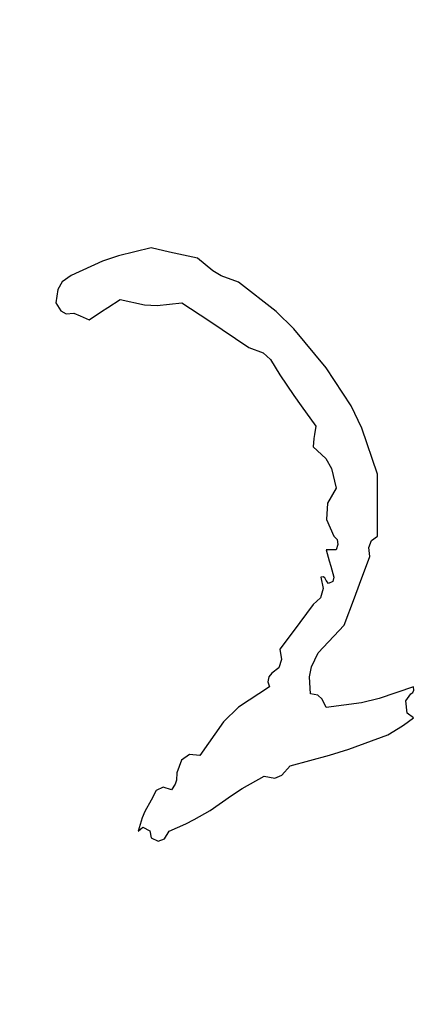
# Model space of a CAD drawing. Header units: millimetres. Extents: x 684742 to 685648, y 2544795 to 2545581.
# Drawn here: x 685619.283 to 685620.373, y 2544887.357 to 2544890.093 of the extents above; entities that cross this region are included whole.
import ezdxf

# ---------------------------------------------------------------- set-up
doc = ezdxf.new("R2010")
doc.units = ezdxf.units.MM
doc.layers.add('_0', color=7, linetype='Continuous')
doc.layers.add('JT-道路红线', color=7, linetype='Continuous', lineweight=5)

# ---------------------------------------------------------------- blocks, each defined once
blk = doc.blocks.new('dianziq11')
for p, q in [((1207657.1, -136621.8), (1207372.1, -136690)), ((1207819.9, -136658), (1207657.1, -136621.8)), ((1207901.2, -136676.1), (1207819.9, -136658)), ((1208064, -136712.2), (1207901.2, -136676.1)), ((1207230.4, -136738.7), (1206956.3, -136862.8)), ((1207372.1, -136690), (1207230.4, -136738.7)), ((1208198.8, -136821.8), (1208064, -136712.2)), ((1208273.8, -136865.6), (1208198.8, -136821.8)), ((1206876.4, -136919.2), (1206838.9, -136985.7)), ((1206956.3, -136862.8), (1206876.4, -136919.2)), ((1208425.7, -136923), (1208273.8, -136865.6)), ((1208755.3, -137179.2), (1208425.7, -136923)), ((1206838.9, -136985.7), (1206820.7, -137103.7)), ((1206820.7, -137103.7), (1206864.7, -137174.2)), ((1207277.2, -137145.5), (1207385.8, -137073.6)), ((1207385.8, -137073.6), (1207600.1, -137120.6)), ((1207711.8, -137126.8), (1207928.4, -137103.7)), ((1207928.4, -137103.7), (1208163.7, -137259.7)), ((1206864.7, -137174.2), (1206910.2, -137200.2)), ((1206910.2, -137200.2), (1206978.9, -137194)), ((1206978.9, -137194), (1207033.2, -137218.1)), ((1207114.5, -137254.3), (1207222.9, -137181.6)), ((1207222.9, -137181.6), (1207277.2, -137145.5)), ((1207600.1, -137120.6), (1207711.8, -137126.8)), ((1208912.4, -137333.2), (1208755.3, -137179.2)), ((1207033.2, -137218.1), (1207060.3, -137230.2)), ((1207060.3, -137230.2), (1207114.5, -137254.3)), ((1208163.7, -137259.7), (1208281.2, -137338)), ((1208281.2, -137338), (1208516.1, -137495.2)), ((1209194.3, -137675.9), (1208912.4, -137333.2)), ((1208516.1, -137495.2), (1208641.3, -137543.8)), ((1208641.3, -137543.8), (1208705.5, -137600.8)), ((1208705.5, -137600.8), (1208787.4, -137736.1)), ((1209414.6, -138009.6), (1209194.3, -137675.9)), ((1208787.4, -137736.1), (1208912.8, -137918.2)), ((1208912.8, -137918.2), (1208976.1, -138008.6)), ((1208976.1, -138008.6), (1209103.9, -138187.8)), ((1209509, -138204.5), (1209414.6, -138009.6)), ((1209103.9, -138187.8), (1209092.3, -138259.4)), ((1209646.4, -138609.4), (1209509, -138204.5)), ((1209087.8, -138295.7), (1209081.3, -138368.5)), ((1209092.3, -138259.4), (1209087.8, -138295.7)), ((1209081.3, -138368.5), (1209192.6, -138471.6)), ((1209192.6, -138471.6), (1209241.6, -138558.6)), ((1209241.6, -138558.6), (1209284.7, -138729.9)), ((1209646.4, -138826.2), (1209646.4, -138609.4)), ((1209284.7, -138729.9), (1209206.1, -138862.6)), ((1209646.4, -138934.7), (1209646.4, -138826.2)), ((1209206.1, -138862.6), (1209198.5, -139005.2)), ((1209646.4, -139151.5), (1209646.4, -138934.7)), ((1209198.5, -139005.2), (1209262.1, -139151.5)), ((1209262.1, -139151.5), (1209290.9, -139183.1)), ((1209290.9, -139183.1), (1209298.9, -139226)), ((1209570.7, -139252), (1209593.6, -139191.1)), ((1209593.6, -139191.1), (1209646.4, -139151.5)), ((1209230.5, -139271.9), (1209194.3, -139271.9)), ((1209194.3, -139271.9), (1209221.4, -139368.3)), ((1209248.5, -139271.9), (1209230.5, -139271.9)), ((1209284.7, -139271.9), (1209248.5, -139271.9)), ((1209298.9, -139226), (1209284.7, -139271.9)), ((1209578.6, -139332.2), (1209570.7, -139252)), ((1209221.4, -139368.3), (1209235, -139416.5)), ((1209488.2, -139573.1), (1209578.6, -139332.2)), ((1209235, -139416.5), (1209262.1, -139512.8)), ((1209169.1, -139509.2), (1209149.1, -139512.8)), ((1209149.1, -139512.8), (1209167.9, -139612.7)), ((1209184.5, -139519.4), (1209169.1, -139509.2)), ((1209194.3, -139543), (1209184.5, -139519.4)), ((1209216.6, -139566.9), (1209194.3, -139543)), ((1209255.1, -139549.8), (1209216.6, -139566.9)), ((1209262.1, -139512.8), (1209255.1, -139549.8)), ((1209167.9, -139612.7), (1209144.7, -139695.1)), ((1209443, -139693.5), (1209488.2, -139573.1)), ((1209144.7, -139695.1), (1209081.3, -139753.8)), ((1209352.5, -139934.5), (1209443, -139693.5)), ((1209081.3, -139753.8), (1208963.7, -139910.4)), ((1208963.7, -139910.4), (1208904.9, -139988.7)), ((1209262.1, -140030.8), (1209352.5, -139934.5)), ((1208904.9, -139988.7), (1208787.4, -140145.3)), ((1209216.9, -140079), (1209262.1, -140030.8)), ((1208787.4, -140145.3), (1208803.1, -140234.6)), ((1209126.5, -140175.4), (1209216.9, -140079)), ((1208803.1, -140234.6), (1208779, -140309.7)), ((1209065.9, -140300.7), (1209126.5, -140175.4)), ((1208779, -140309.7), (1208719.6, -140356.1)), ((1209049.5, -140388.2), (1209065.9, -140300.7)), ((1208690.8, -140387.7), (1208682.8, -140430.6)), ((1208719.6, -140356.1), (1208690.8, -140387.7)), ((1209058.7, -140536.7), (1209049.5, -140388.2)), ((1208697, -140476.5), (1208424.4, -140655.2)), ((1208682.8, -140430.6), (1208697, -140476.5)), ((1209962.9, -140476.5), (1209660.3, -140578.7)), ((1209958, -140523.7), (1209965.6, -140503.2)), ((1209965.6, -140503.2), (1209962.9, -140476.5)), ((1209123.1, -140549.9), (1209058.7, -140536.7)), ((1209160.4, -140583), (1209123.1, -140549.9)), ((1209194.3, -140657.2), (1209160.4, -140583)), ((1209660.3, -140578.7), (1209504.9, -140615.2)), ((1209895, -140596.9), (1209940.3, -140536.7)), ((1209940.3, -140536.7), (1209958, -140523.7)), ((1208424.4, -140655.2), (1208294.4, -140783.5)), ((1209504.9, -140615.2), (1209194.3, -140657.2)), ((1209906.8, -140706.7), (1209895, -140596.9)), ((1209873.9, -140811.4), (1209962.9, -140747.5)), ((1209962.9, -140747.5), (1209906.8, -140706.7)), ((1208294.4, -140783.5), (1208086.6, -141078.8)), ((1209736.8, -140898.1), (1209828.6, -140841.6)), ((1209828.6, -140841.6), (1209873.9, -140811.4)), ((1209396, -141021.3), (1209736.8, -140898.1)), ((1209223.9, -141075.6), (1209396, -141021.3)), ((1207993.8, -141068.7), (1207925.7, -141119.1)), ((1208086.6, -141078.8), (1207993.8, -141068.7)), ((1208877.8, -141169.2), (1209223.9, -141075.6)), ((1207925.7, -141119.1), (1207883.1, -141229.4)), ((1208806.8, -141252.1), (1208877.8, -141169.2)), ((1207883.1, -141229.4), (1207880, -141294.1)), ((1208457.8, -141367.9), (1208651.8, -141259.5)), ((1208651.8, -141259.5), (1208745.3, -141276.7)), ((1208745.3, -141276.7), (1208806.8, -141252.1)), ((1207763, -141354.8), (1207701.1, -141385.7)), ((1207837.9, -141380), (1207763, -141354.8)), ((1207869.2, -141330.2), (1207837.9, -141380)), ((1207880, -141294.1), (1207869.2, -141330.2)), ((1208362.5, -141428.4), (1208457.8, -141367.9)), ((1207701.1, -141385.7), (1207657.1, -141470.3)), ((1208177, -141560.6), (1208362.5, -141428.4)), ((1207657.1, -141470.3), (1207602.6, -141570.9)), ((1207579.4, -141626.6), (1207544.1, -141741.3)), ((1207602.6, -141570.9), (1207579.4, -141626.6)), ((1208034.9, -141641.4), (1208177, -141560.6)), ((1207544.1, -141741.3), (1207585.2, -141706.6)), ((1207585.2, -141706.6), (1207645.3, -141738.6)), ((1207815.3, -141741.3), (1207962.3, -141677.7)), ((1207962.3, -141677.7), (1208034.9, -141641.4)), ((1207645.3, -141738.6), (1207657.1, -141801.6)), ((1207657.1, -141801.6), (1207719.2, -141830.6)), ((1207719.2, -141830.6), (1207774.1, -141809.7)), ((1207774.1, -141809.7), (1207815.3, -141741.3))]:
    blk.add_line(p, q)
blk = doc.blocks.new('图框')
at = {"layer": '_0', "xscale": 0.0943866713860022, "yscale": 0.0943866713860022, "zscale": 0.0943866713860022}
blk.add_blockref('dianziq11', (1139.92, -72907.34), dxfattribs=at)

msp = doc.modelspace()

# ---------------------------------------------------------------- linework, layer by layer
at = {"layer": 'JT-道路红线'}
msp.add_lwpolyline([(685561.564, 2544836.62, -0.000012), (685525.5533, 2544830.2773, -0.000109), (685523.0872, 2544829.8441, -0.000152), (685520.6222, 2544829.4124, -0.000196), (685518.1581, 2544828.9826, -0.000239), (685515.6949, 2544828.5552, -0.000283), (685513.2325, 2544828.1305, -0.000326), (685510.7709, 2544827.7091, -0.00037), (685508.3099, 2544827.2913, -0.000392), (685505.9728, 2544826.8982, -0.000392), (685503.8406, 2544826.543, -0.000392), (685501.8673, 2544826.2175, -0.000392), (685500.022, 2544825.9161, -0.000392), (685498.2826, 2544825.6347, -0.000392), (685496.6327, 2544825.3705, -0.000392), (685495.0599, 2544825.1212, -0.000392), (685493.5541, 2544824.8849, -0.000392), (685492.1076, 2544824.6602, -0.000392), (685490.7138, 2544824.4459, -0.000392), (685489.3674, 2544824.2411, -0.000392), (685488.0637, 2544824.0449, -0.000392), (685486.7991, 2544823.8566, -0.000196), (685486.1803, 2544823.7652, -0.019313), (685425.3147, 2544817.1888, -0.000217)], format="xyb", dxfattribs=at)

# ---------------------------------------------------------------- block references
at = {"xscale": 0.003333333, "yscale": 0.003333333, "zscale": 0.003333333}
msp.add_blockref('图框', (685235.8899, 2545175.4712), dxfattribs=at)

doc.saveas('drawing.dxf')
